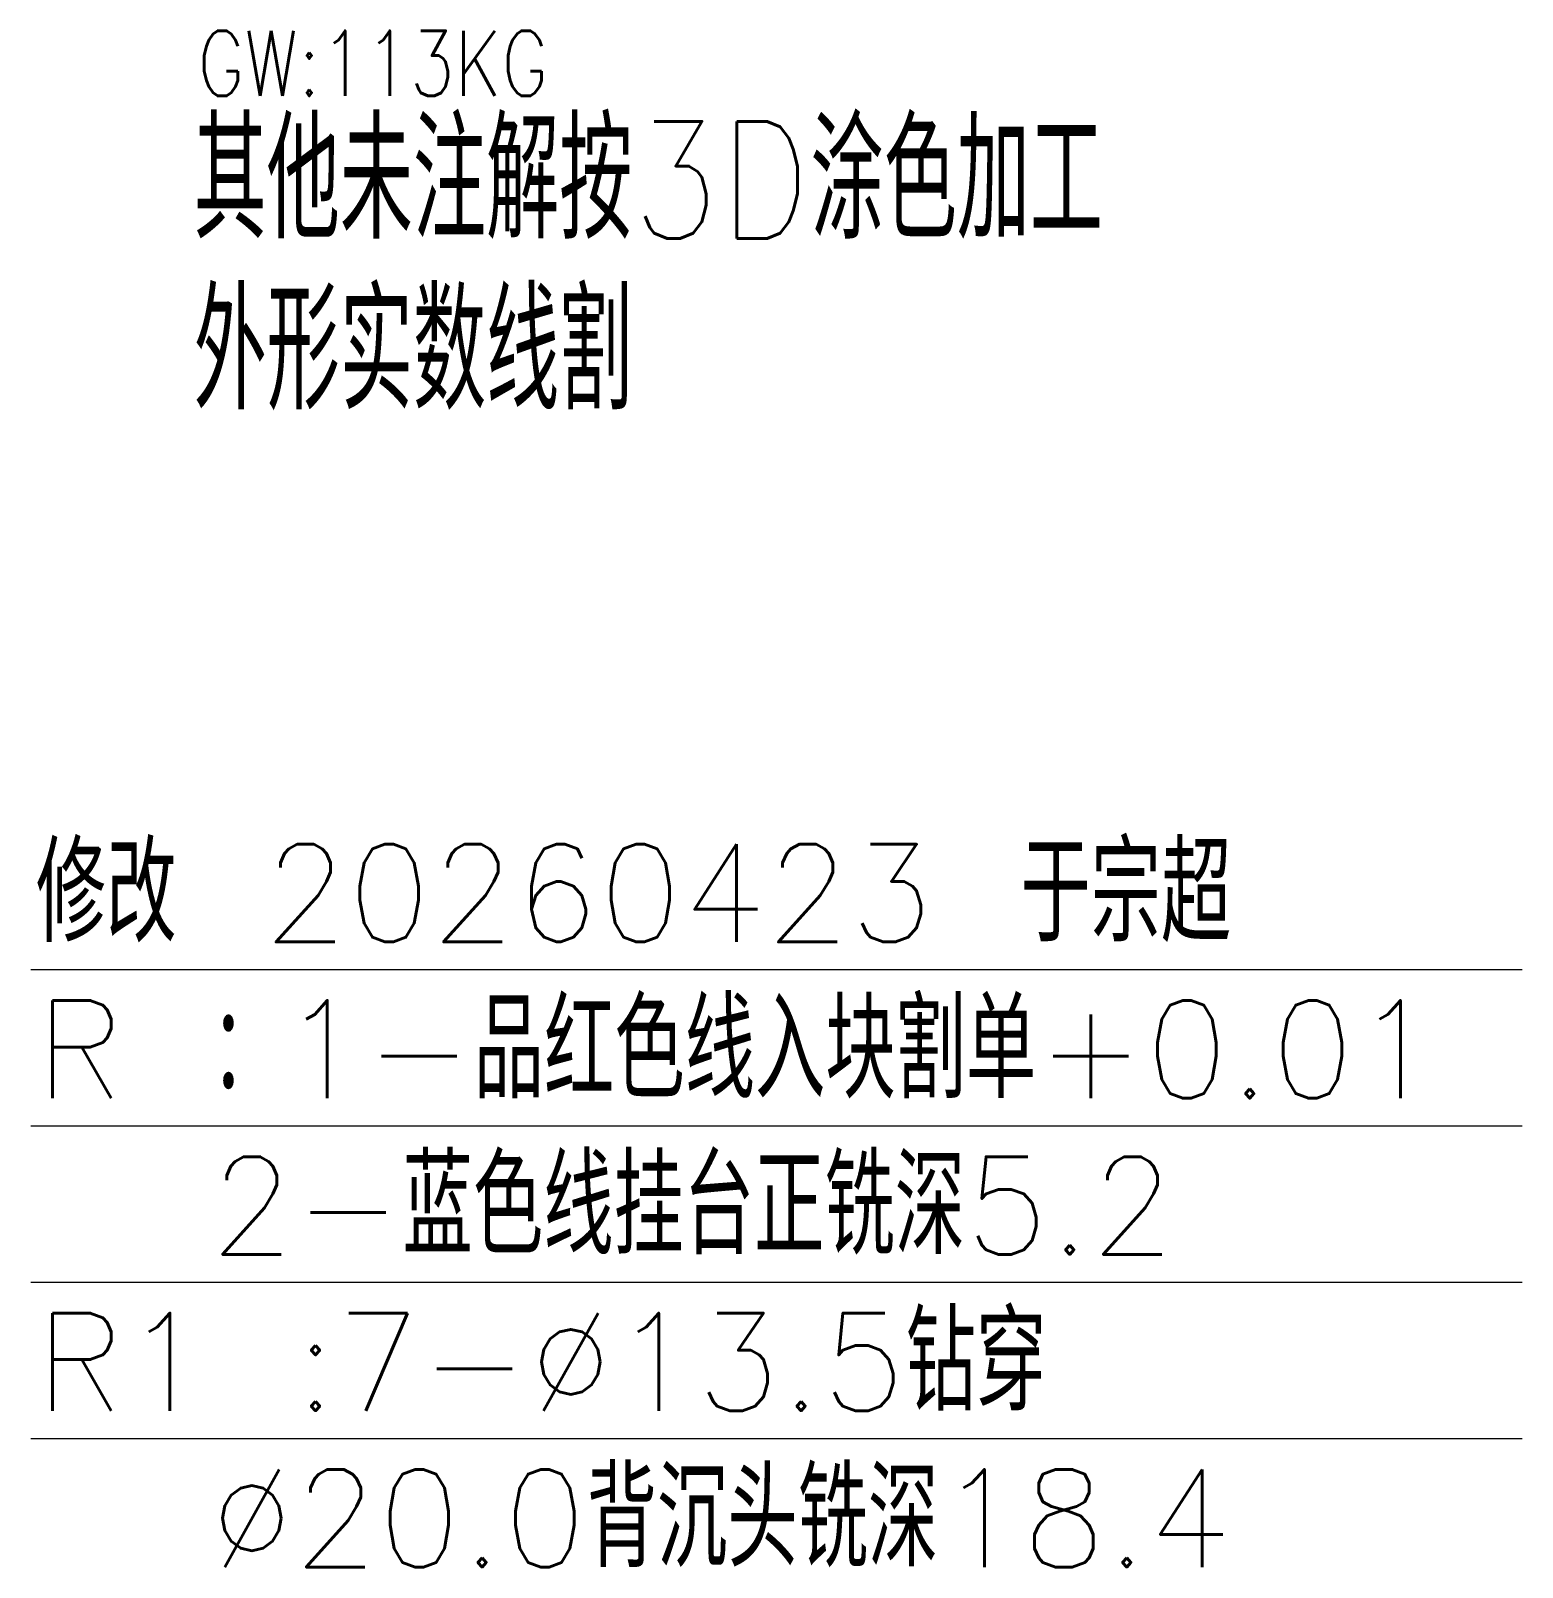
# Model space of a CAD drawing. Header units: millimetres. Extents: x 15571 to 16793, y 54841 to 55522.
# Drawn here: x 16318.3 to 16547.3, y 54948.8 to 55184.7 of the extents above; entities that cross this region are included whole.
import ezdxf

# ---------------------------------------------------------------- set-up
doc = ezdxf.new("R2010")
doc.units = ezdxf.units.MM
doc.layers.add('dim', color=4, linetype='Continuous')
doc.styles.add('chinesef_fs', font='txt.shx', dxfattribs={"bigfont": 'gbcbig.shx'})

msp = doc.modelspace()

# ---------------------------------------------------------------- linework, layer by layer
at = {"layer": 'dim', "color": 6, "linetype": 'Continuous', "lineweight": 18}
for p, q in [((16318.263, 55040.56), (16547.343, 55040.56)), ((16318.263, 55016.56), (16547.343, 55016.56)), ((16318.263, 54992.56), (16547.343, 54992.56)), ((16318.263, 54968.56), (16547.343, 54968.56))]:
    msp.add_line(p, q, dxfattribs=at)

# ---------------------------------------------------------------- texts
at = {"layer": 'dim', "color": 4, "lineweight": 13, "style": 'chinesef_fs', "width": 0.8004}
msp.add_text('GW:113KG ', height=10, dxfattribs=at).set_placement((16343.896, 55174.744))
at = {"layer": 'dim', "color": 21, "lineweight": 13, "style": 'chinesef_fs', "width": 0.8663}
for s, p in [('其他未注解按3D涂色加工', (16343.288, 55152.818)), ('外形实数线割', (16343.288, 55126.582))]:
    msp.add_text(s, height=18, dxfattribs=at).set_placement(p)
at = {"layer": 'dim', "color": 6, "lineweight": 13, "style": 'chinesef_fs'}
for s, p in [('修改 20260423 于宗超', (16319.058, 55044.824)), ('R ：1-品红色线入块割单+0.01', (16319.058, 55020.824)), ('  2-蓝色线挂台正铣深5.2', (16319.058, 54996.824)), ('R1 :7-%%C13.5钻穿', (16319.058, 54972.824)), ('  %%C20.0背沉头铣深18.4', (16319.058, 54948.824))]:
    msp.add_text(s, height=15, dxfattribs=at).set_placement(p)

doc.saveas('drawing.dxf')
